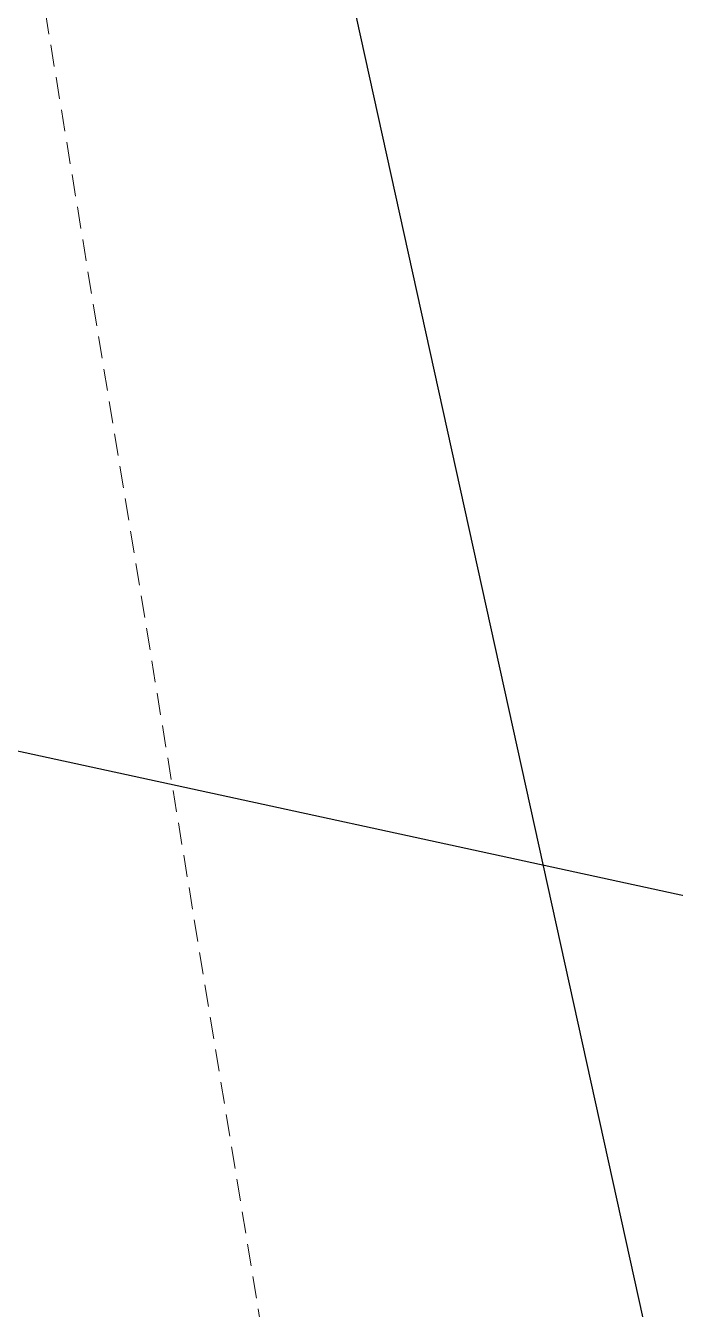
# Model space of a CAD drawing. Header units: metres. Extents: x 2 to 659295185, y -28 to 1124222152.
# Drawn here: x 655639.62 to 655654.44, y 1126425.51 to 1126454.82 of the extents above; entities that cross this region are included whole.
import ezdxf

# ---------------------------------------------------------------- set-up
doc = ezdxf.new("R2010")
doc.units = ezdxf.units.M
doc.header["$MEASUREMENT"] = 0
doc.linetypes.add('CCSM_XREF ESTRUCTURA15$0$DASHED', pattern=[0.75, 0.5, -0.25])
doc.linetypes.add('DASHDOT', pattern=[1, 0.5, -0.25, 0, -0.25])
for name, color, linetype in [('CCSM_XREF ESTRUCTURA15$0$PROYECCION DE TECHO', 212, 'CONTINUOUS'), ('Parcelas', 140, 'CONTINUOUS'), ('TERRENO DE TABACALERA', 50, 'CONTINUOUS')]:
    doc.layers.add(name, color=color, linetype=linetype)
doc.layers.add('LOCALES ASIGNADOS', color=41, linetype='DASHDOT', lineweight=0)

msp = doc.modelspace()

# ---------------------------------------------------------------- hatches: boundary and pattern name
at = {"layer": 'LOCALES ASIGNADOS'}
h = msp.add_hatch(color=256, dxfattribs=at)
edge = h.paths.add_edge_path()
edge.add_arc((219491.1056, 1054914.3756), 441878.9229, 9.308049718, 9.309563548, ccw=False)
edge.add_line((655551.8097, 1126384.9626), (655564.5398, 1126387.0492))
edge.add_line((655564.5398, 1126387.0492), (655562.5867, 1126398.9652))
edge.add_line((655562.5867, 1126398.9652), (655552.3922, 1126397.2942))
edge.add_line((655552.3922, 1126397.2942), (655552.4569, 1126396.8995))
edge.add_line((655552.4569, 1126396.8995), (655549.9212, 1126396.4839))

# ---------------------------------------------------------------- linework, layer by layer
at = {"layer": 'CCSM_XREF ESTRUCTURA15$0$PROYECCION DE TECHO', "color": 8, "linetype": 'CCSM_XREF ESTRUCTURA15$0$DASHED', "lineweight": 5, "elevation": -4.525}
msp.add_lwpolyline([(655645.2462, 1126423.541), (655637.1394, 1126473.0006)], dxfattribs=at)
at = {"layer": 'Parcelas', "lineweight": -3}
msp.add_lwpolyline([(655665, 1126303), (655670, 1126341), (655654, 1126424), (655641, 1126483), (655631, 1126535), (655619, 1126532), (655610, 1126585), (655595, 1126588), (655583, 1126591), (655553, 1126768)], dxfattribs=at)
at = {"layer": 'TERRENO DE TABACALERA', "lineweight": -3}
msp.add_line((655590, 1126449), (656087, 1126341), dxfattribs=at)
msp.add_lwpolyline([(655506, 1126886), (655577, 1126452), (655577, 1126452), (655590, 1126449), (656087, 1126341), (656087, 1126341), (656113, 1126403), (656125, 1126444), (656126, 1126472), (656121, 1126555), (656125, 1126569), (656147, 1126631), (656203, 1126760), (656210, 1126776)], dxfattribs=at)

doc.saveas('drawing.dxf')
